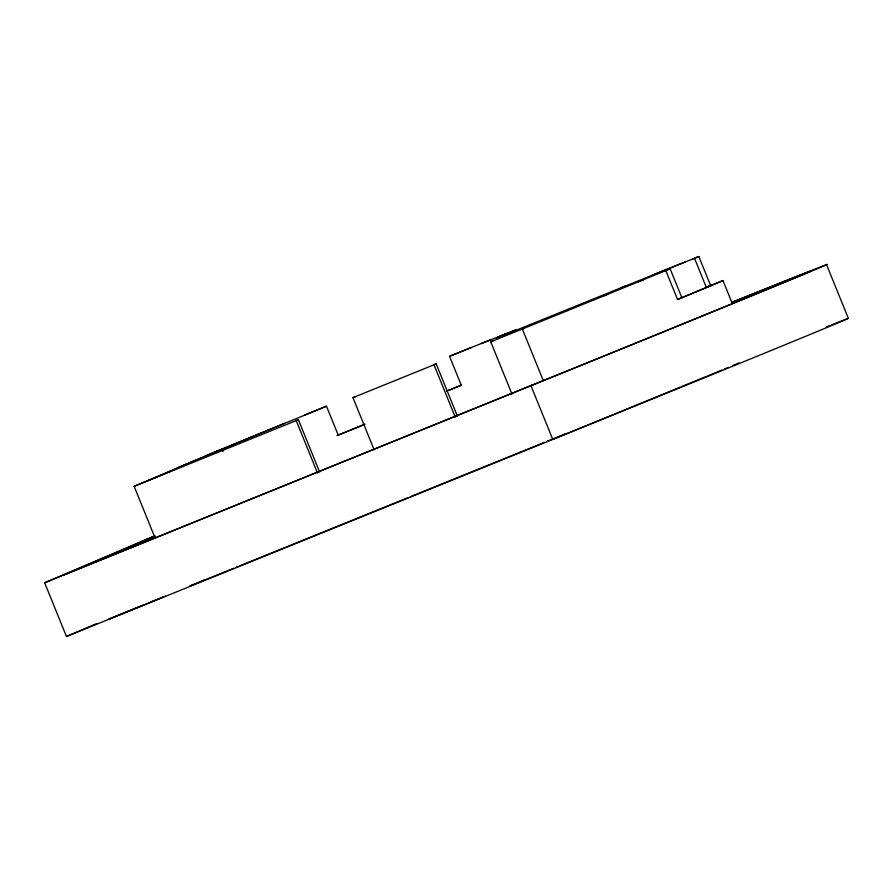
<?xml version="1.0" encoding="UTF-8"?>
<svg xmlns="http://www.w3.org/2000/svg" width="893" height="893" viewBox="0 0 893 893"><rect width="100%" height="100%" fill="white"/><g stroke="black" fill="none" stroke-linecap="round" stroke-linejoin="round"><path stroke-width="1.34" d="M626.038 285.749L496.575 338.179L505.103 334.183L497.847 336.985M108.131 619.418L120.901 614.127M165.35 596.2L164.368 596.535M523.789 328.39L522.338 329.015L543.245 380.496M732.003 302.381A250.297 0.871 -22.1 0 1 798.822 276.25A250.297 0.871 -22.1 0 1 594.481 359.868L44.65 582.783L66.462 636.486L552.767 439.412A267.554 0.938 -22.1 0 0 835.692 323.221M679.953 387.261L552.767 439.412L530.955 385.709A267.554 0.938 -22.1 0 0 804.548 274.051A267.554 0.938 -22.1 0 0 731.88 302.336M155.025 537.82L134.129 486.339L177.194 468.2L147.211 480.992M215.782 451.746L284.465 423.338M319.649 472.084L298.396 419.721L296.23 420.648L317.484 473.011M374.223 450.016L352.958 397.653L355.124 396.738M457.439 416.25L436.186 363.886L434.02 364.813L455.274 417.165M512.013 394.181L490.748 341.818L492.914 340.892M665.821 270.59L670.118 268.76L681.861 297.67L677.564 299.512L665.821 270.59L637.301 282.21M694.531 258.345L698.828 256.514L710.571 285.425L706.274 287.267L694.531 258.345L692.778 259.015M44.65 582.783L141.105 541.638A267.554 0.938 -22.1 0 1 152.736 536.749M66.462 636.486L96.924 623.493M196.192 583.341L189.863 586.042L233.709 568.272M198.726 582.269L203.794 580.104M733.142 365.382L739.091 362.893M665.151 270.802L670.118 268.76M681.861 297.67L711.777 285.146L706.274 287.267M159.791 598.511L162.928 597.216M707.814 375.853L721.957 370.026M724.524 368.965L728.387 367.369M496.575 338.179L516.31 329.629L481.439 343.515M677.564 299.512L685.344 296.32A165.372 0.58 -22.1 0 0 715.148 283.606L710.571 285.425M158.742 598.935L131.36 610.098M681.214 386.747L706.542 376.377M364.545 424.409L338.213 435.125L326.47 406.203L204.854 456.167L221.899 449.134L222.937 451.691M567.702 310.563L607.675 294.355M604.059 295.773L643.54 279.71M122.028 613.67L142.612 605.298M304.803 414.988L326.47 406.203M446.511 391.212L461.29 385.251L449.547 356.329L471.214 347.544M134.129 486.339L298.396 419.721M352.958 397.653L436.186 363.886M490.748 341.818L568.45 310.306M141.105 541.638L155.17 535.945L63.28 575.17L533.021 384.805M236.299 567.234L407.822 497.725M410.4 496.675L544.518 442.325M547.096 441.276L566.441 433.44M130.166 610.578L109.605 618.849M449.547 356.329L490.77 339.697M621.07 287.803L685.701 261.727M151.017 601.893L156.041 599.873M651.912 275.368L698.828 256.514M157.291 599.37L163.252 596.982M826.538 264.629L848.35 318.343M722.973 280.592L732.293 303.531M826.315 326.938A267.554 0.938 -22.1 0 1 829.72 325.577M831.841 324.739A267.554 0.938 -22.1 0 1 834.776 323.579M336.94 435.594A165.372 0.58 -22.1 0 1 365.058 424.164M448.297 390.431A165.372 0.58 -22.1 0 1 461.502 385.106M193.602 460.967L177.528 467.832L204.53 456.546L193.602 460.967"/></g></svg>
